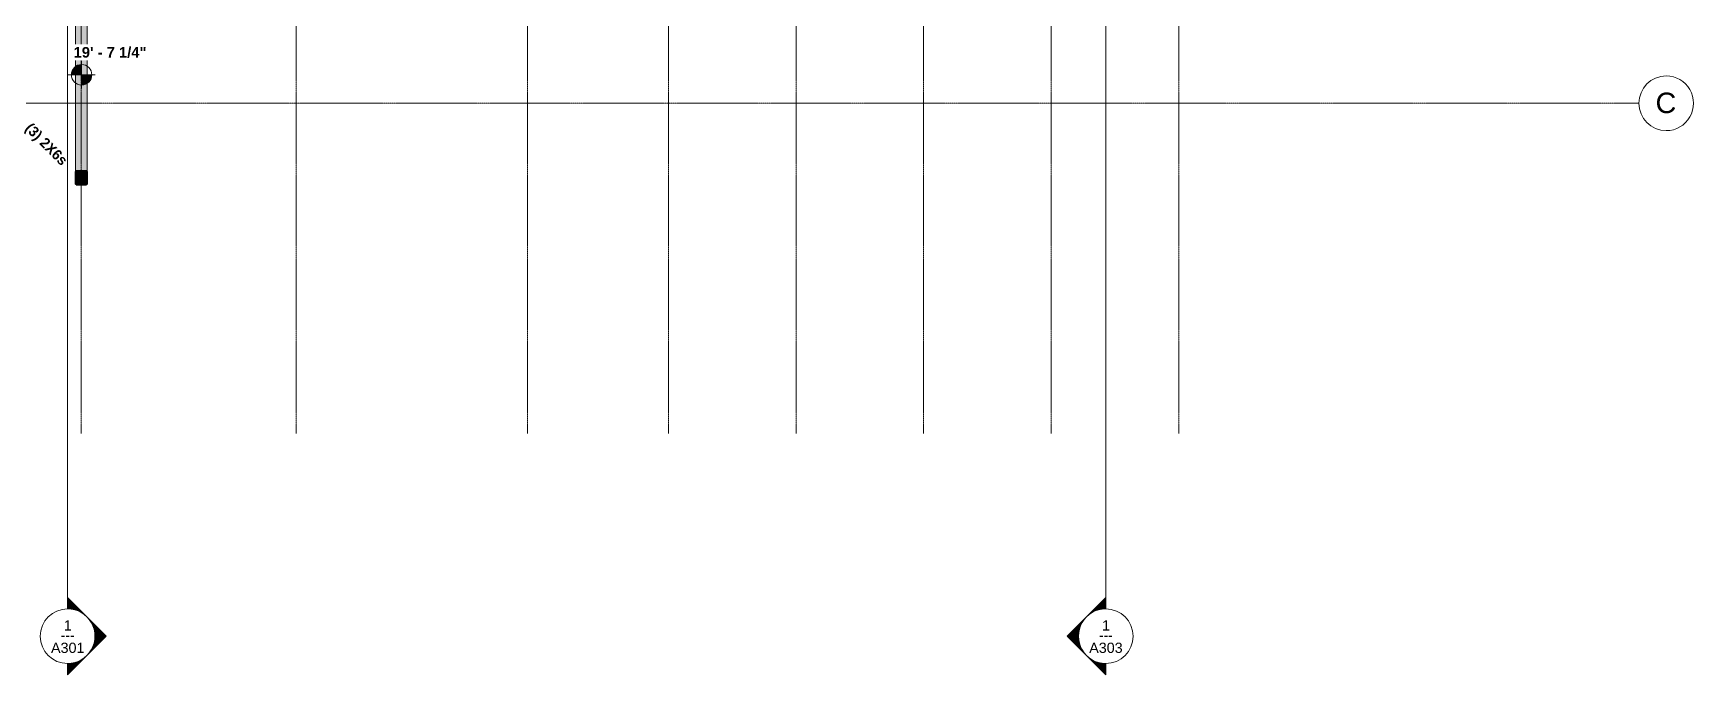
# Model space of a CAD drawing. Header units: inches. Extents: x -3192 to -1737, y 8184 to 9003.
# Drawn here: x -2549 to -1819, y 8184 to 8465 of the extents above; entities that cross this region are included whole.
import ezdxf

# ---------------------------------------------------------------- set-up
doc = ezdxf.new("R2010")
doc.units = ezdxf.units.IN
doc.header["$MEASUREMENT"] = 0
doc.linetypes.add('Grid Line 1_2_', pattern=[0.8749999999999999, 0.4999999999999999, -0.125, 0.125, -0.125])
for name, color, linetype, lineweight in [('G-ANNO-DIMS', 111, 'Continuous', 9), ('G-ANNO-SYMB', 111, 'Continuous', 9), ('S-BEAM', 12, 'Continuous', 9), ('S-BEAM-1', 63, 'Continuous', 9), ('S-COLS', 52, 'Continuous', 9), ('S-COLS-2', 52, 'Continuous', 60), ('S-COLS-3', 22, 'Continuous', 9), ('S-COLS-IDEN', 171, 'Continuous', 9), ('S-GRID-1', 1, 'Grid Line 1_2_', 9), ('S-GRID-IDEN', 1, 'Continuous', 9)]:
    doc.layers.add(name, color=color, linetype=linetype, lineweight=lineweight)
doc.styles.add('Arial', font='arial.ttf', dxfattribs={"height": 8.999999999999993})
doc.styles.add('Arial_1', font='arial.ttf', dxfattribs={"height": 4.499999999999996})
doc.styles.add('Arial_B', font='arialbd.ttf', dxfattribs={"height": 4.642857142857141})
doc.styles.add('Century Gothic', font='ufonts.com_century-gothic.ttf', dxfattribs={"height": 4.499999999999996})
doc.styles.add('Century Gothic_B', font='GOTHICB.TTF', dxfattribs={"height": 4.499999999999996})

# ---------------------------------------------------------------- blocks, each defined once
blk = doc.blocks.new('Dimension Lumber - GLULAM - 5_125 in_ x 13_5 in_-2274259-FRAMING - ROOF')
at = {"layer": 'S-BEAM-1'}
h = blk.add_hatch(color=256, dxfattribs=at)
h.paths.add_polyline_path([(112.1271407707218, 2.562499999989825), (-112.1271407707225, 2.562499999990677), (-112.1271407707226, -2.562500000010459), (112.1271407707218, -2.562500000011311), (112.1271407707218, 2.249999999989256)], flags=0)
h.paths.add_polyline_path([(111.9353592293014, 2.249999999989256), (111.9353592293014, -2.250000000010913), (106.4353592293013, -2.250000000010913), (106.4353592293013, 2.249999999989256)], flags=0)
at = {"layer": 'S-BEAM'}
for p, q in [((-112.1271407707231, 2.562500000000172), (-112.1271407707231, -2.562499999999959)), ((112.1271407707231, 2.562500000000172), (-112.1271407707231, 2.562500000000172)), ((112.1271407707231, -2.562499999999959), (112.1271407707231, 2.562500000000172)), ((112.1271407707231, -2.562499999999959), (-112.1271407707231, -2.562499999999959))]:
    blk.add_line(p, q, dxfattribs=at)
blk = doc.blocks.new('Timber-Column - _3_ 2X6s-1962051-FRAMING - ROOF')
at = {"layer": 'S-COLS-3'}
blk.add_hatch(color=256, dxfattribs=at).paths.add_polyline_path([(2.249999999989938, -2.749999999998181), (2.249999999989938, 2.750000000001932), (-2.250000000010231, 2.750000000001932), (-2.250000000010231, -2.749999999998181)], flags=0)
at = {"layer": 'S-COLS-2'}
for p, q in [((-2.250000000000005, 2.749999999999998), (-2.250000000000005, -2.750000000000001)), ((2.249999999999993, 2.749999999999998), (-2.250000000000005, 2.749999999999998)), ((2.249999999999993, -2.750000000000001), (2.249999999999993, 2.749999999999998)), ((-2.250000000000005, -2.750000000000001), (2.249999999999993, -2.750000000000001))]:
    blk.add_line(p, q, dxfattribs=at)
blk = doc.blocks.new('Grid - Grid Head - Circle-50561-FRAMING - ROOF')
at = {"layer": 'S-GRID-IDEN'}
for centre, start, end in [((0, -4.078299540852453e-18), 359.9999999999996, 179.9999999999998), ((0, 3.755506388259091e-17), 179.9999999999998, 359.9999999999993)]:
    blk.add_arc(centre, 0.2500000000000002, start, end, dxfattribs=at)
blk = doc.blocks.new('Section - Section Head - Filled-22785-FRAMING - ROOF')
at = {"layer": 'G-ANNO-SYMB'}
h = blk.add_hatch(color=256, dxfattribs=at)
edge = h.paths.add_edge_path(flags=0)
edge.add_line((-0.4267766952966356, 0.1767766952966364), (-0.2499999999999989, 0.3535533905932742))
edge.add_line((-0.2499999999999989, 0.3535533905932742), (-0.2499999999999989, 0.2500000000000002))
edge.add_arc((-0.2499999999999976, -8.951173136040323e-16), 0.2500000000000008, 90.00000000000031, 135.0000000000002)
h = blk.add_hatch(color=256, dxfattribs=at)
edge = h.paths.add_edge_path(flags=0)
edge.add_arc((-0.2500000000000002, -1.040834085586084e-16), 0.2500000000000004, 45.00000000000018, 90.0000000000002)
edge.add_line((-0.2499999999999992, 0.2500000000000002), (-0.2499999999999992, 0.3535533905932742))
edge.add_line((-0.2499999999999992, 0.3535533905932742), (-0.07322330470336255, 0.1767766952966364))
h = blk.add_hatch(color=256, dxfattribs=at)
edge = h.paths.add_edge_path(flags=0)
edge.add_arc((-0.2500000000000009, 2.706168622523819e-16), 0.2503253707392042, 137.9216049753767, 180.0000000000005)
edge.add_line((-0.5003253707392052, 0), (-0.6035533905932735, 0))
edge.add_line((-0.6035533905932735, 0), (-0.4357986472949714, 0.1677547432983024))
h = blk.add_hatch(color=256, dxfattribs=at)
edge = h.paths.add_edge_path(flags=0)
edge.add_line((-0.06420135270502673, 0.1677547432983023), (0.1035533905932754, 0))
edge.add_line((0.1035533905932754, 0), (0.0003253707392070482, 0))
edge.add_arc((-0.2499999999999989, -3.747002708109903e-16), 0.2503253707392061, 9.05279877884881e-14, 42.0783950246234)
for p, q in [((-0.2499999999999989, 0.3535533905932742), (-0.4267766952966356, 0.1767766952966364)), ((-0.2499999999999989, 0.2500000000000002), (-0.2499999999999989, 0.3535533905932742)), ((-0.07322330470336254, 0.1767766952966364), (-0.2499999999999992, 0.3535533905932742)), ((-0.2499999999999992, 0.3535533905932742), (-0.2499999999999992, 0.2500000000000002)), ((-0.4357986472949714, 0.1677547432983024), (-0.6035533905932735, 0)), ((0.1035533905932754, 0), (-0.06420135270502673, 0.1677547432983023)), ((-0.6035533905932735, 0), (-0.5003253707392052, 0)), ((0.0003253707392070481, 0), (0.1035533905932754, 0))]:
    blk.add_line(p, q, dxfattribs=at)
for centre, radius, start, end in [((-0.2503253707392052, -5.453120240456162e-16), 0.2500000000000001, 359.9999999999996, 179.9999999999998), ((-0.2500000000000009, 2.706168622523819e-16), 0.2503253707392042, 137.9216049753767, 180.0000000000005), ((-0.2499999999999976, -8.951173136040323e-16), 0.2500000000000008, 90.00000000000031, 135.0000000000002), ((-0.2500000000000002, -1.040834085586084e-16), 0.2500000000000004, 45.00000000000018, 90.0000000000002), ((-0.2499999999999989, -3.747002708109903e-16), 0.2503253707392061, 9.05279877884881e-14, 42.0783950246234), ((-0.2503253707392052, -5.453120240456161e-16), 0.2500000000000002, 179.9999999999998, 359.9999999999992)]:
    blk.add_arc(centre, radius, start, end, dxfattribs=at)
blk = doc.blocks.new('Spot Elevations - Spot Elevation - Target Filled-1560264-FRAMING - ROOF')
at = {"layer": 'G-ANNO-DIMS'}
h = blk.add_hatch(color=256, dxfattribs=at)
edge = h.paths.add_edge_path(flags=0)
edge.add_line((1.249000902703301e-16, 0), (-0.09374999999999985, 0))
edge.add_arc((5.724587470723462e-16, -3.434752482434078e-16), 0.09375000000000037, 90.00000000000063, 180.0000000000002, ccw=False)
edge.add_line((1.249000902703301e-16, 0.09375000000000007), (1.249000902703301e-16, 0))
h = blk.add_hatch(color=256, dxfattribs=at)
edge = h.paths.add_edge_path(flags=0)
edge.add_line((1.249000902703301e-16, 0), (0.09375000000000029, 0))
edge.add_arc((2.289834988289385e-16, 6.245004513516504e-17), 0.09374999999999996, 269.99999999999955, 359.99999999999966, ccw=False)
edge.add_line((1.249000902703301e-16, -0.09375), (1.249000902703301e-16, 0))
for p, q in [((0.1250000000000001, 7.067913962433002e-16), (-0.1249999999999998, 7.067913962433002e-16)), ((-0.09374999999999985, 0), (1.249000902703301e-16, 0)), ((-2.706168622523819e-16, 0.1243846875261664), (-2.706168622523819e-16, -0.125)), ((1.249000902703301e-16, 0), (1.249000902703301e-16, 0.09375000000000007)), ((1.249000902703301e-16, 0), (1.249000902703301e-16, -0.09375)), ((0.09375000000000029, 0), (1.249000902703301e-16, 0))]:
    blk.add_line(p, q, dxfattribs=at)
blk.add_circle((1.249000902703301e-16, 0), 0.09375000000000007, dxfattribs=at)
for centre, radius, start, end in [((5.724587470723462e-16, -3.434752482434078e-16), 0.09375000000000037, 90.00000000000026, 179.9999999999999), ((2.289834988289385e-16, 6.245004513516504e-17), 0.09374999999999996, 269.9999999999992, 359.9999999999993)]:
    blk.add_arc(centre, radius, start, end, dxfattribs=at)

msp = doc.modelspace()

# ---------------------------------------------------------------- linework, layer by layer
at = {"layer": 'G-ANNO-SYMB'}
for p, q in [((-2533.617933847768, 8968.131521719477), (-2533.617933847769, 8212.513981307677)), ((-2077.798738118718, 8968.131521719477), (-2077.798738118719, 8212.513981307677))]:
    msp.add_line(p, q, dxfattribs=at)
at = {"layer": 'S-GRID-1'}
for p, q in [((-2527.617933847768, 8289.597217687256), (-2527.617933847769, 8978.717970084557)), ((-2433.336683847666, 8289.597217687256), (-2433.336683847667, 8978.717970084557)), ((-2331.774183847666, 8289.597217687256), (-2331.774183847667, 8978.717970084557)), ((-2269.774183847666, 8289.597217687256), (-2269.774183847667, 8978.717970084559)), ((-2213.774183847667, 8289.597217687256), (-2213.774183847667, 8978.717970084559)), ((-2157.774183847667, 8289.597217687256), (-2157.774183847667, 8978.717970084559)), ((-2101.774183847667, 8289.597217687256), (-2101.774183847668, 8978.717970084559)), ((-2045.774183847667, 8289.597217687256), (-2045.774183847668, 8978.717970084559)), ((-3176.106422357437, 8434.56938133763), (-1843.743091061887, 8434.569381337627))]:
    msp.add_line(p, q, dxfattribs=at)

# ---------------------------------------------------------------- block references
at = {"layer": 'G-ANNO-DIMS', "xscale": 47.99999999999997, "yscale": 47.99999999999997, "zscale": 47.99999999999997}
msp.add_blockref('Spot Elevations - Spot Elevation - Target Filled-1560264-FRAMING - ROOF', (-2527.476773817532, 8447.106186279658), dxfattribs=at)
at = {"layer": 'G-ANNO-SYMB', "extrusion": (0, 0, -1), "xscale": 47.99999999999997, "yscale": 47.99999999999997, "zscale": 47.99999999999997, "rotation": 90.00000000000064}
msp.add_blockref('Section - Section Head - Filled-22785-FRAMING - ROOF', (2533.617933847768, 8212.513981307673), dxfattribs=at)
at = {"layer": 'G-ANNO-SYMB', "xscale": 47.99999999999997, "yscale": 47.99999999999997, "zscale": 47.99999999999997, "rotation": 89.99999999999937}
msp.add_blockref('Section - Section Head - Filled-22785-FRAMING - ROOF', (-2077.798738118719, 8212.513981307671), dxfattribs=at)
at = {"layer": 'S-BEAM', "rotation": 270.0000000000002}
msp.add_blockref('Dimension Lumber - GLULAM - 5_125 in_ x 13_5 in_-2274259-FRAMING - ROOF', (-2527.617933847769, 8511.004740734665), dxfattribs=at)
at = {"layer": 'S-COLS'}
msp.add_blockref('Timber-Column - _3_ 2X6s-1962051-FRAMING - ROOF', (-2527.617933847768, 8401.81938150536), dxfattribs=at)
at = {"layer": 'S-GRID-IDEN', "xscale": 47.99999999999997, "yscale": 47.99999999999997, "zscale": 47.99999999999997, "rotation": 269.9999999999995}
msp.add_blockref('Grid - Grid Head - Circle-50561-FRAMING - ROOF', (-1831.743091061885, 8434.569381337622), dxfattribs=at)

# ---------------------------------------------------------------- texts
at = {"layer": 'G-ANNO-SYMB', "char_height": 4.499999999999996, "attachment_point": 1}
for s, insert, width, style in [('1', (-2535.278422085646, 8207.468299537757), 4.241999999999996, 'Arial_1'), ('1', (-2079.459226356597, 8207.468299537755), 4.241999999999996, 'Arial_1'), ('---', (-2536.604077629004, 8203.214953081064), 7.726499999999994, 'Century Gothic'), ('---', (-2080.784881899955, 8203.214953081064), 7.726499999999994, 'Century Gothic'), ('A301', (-2540.90046932974, 8197.65017744309), 17.87699999999998, 'Arial_1'), ('A303', (-2085.081273600691, 8197.650177443089), 17.87699999999998, 'Arial_1')]:
    msp.add_mtext(s, dxfattribs=dict(at, insert=insert, width=width, style=style))
at = {"layer": 'S-COLS-IDEN', "insert": (-2549.450379630526, 8426.384943785128), "char_height": 4.499999999999996, "width": 29.69399999999997, "attachment_point": 1, "rotation": 314.9999999999999, "style": 'Century Gothic_B'}
msp.add_mtext('(3) 2X6s', dxfattribs=at)
at = {"layer": 'S-GRID-IDEN', "insert": (-1836.421759116831, 8439.264404698572), "char_height": 8.999999999999993, "width": 11.05949999999999, "attachment_point": 1, "style": 'Arial'}
msp.add_mtext('C', dxfattribs=at)

# ---------------------------------------------------------------- next in the draw order: texts
at = {"layer": 'G-ANNO-DIMS', "insert": (-2530.994707820405, 8459.279432522455), "char_height": 4.642857142857141, "width": 37.24304160688665, "attachment_point": 1, "line_spacing_factor": 0.9417779076525878, "style": 'Arial_B', "bg_fill": 3, "box_fill_scale": 1.25, "bg_fill_color": 256, "bg_fill_true_color": 13158600, "bg_fill_transparency": 0}
msp.add_mtext('19\' - 7 1/4"', dxfattribs=at)

doc.saveas('drawing.dxf')
